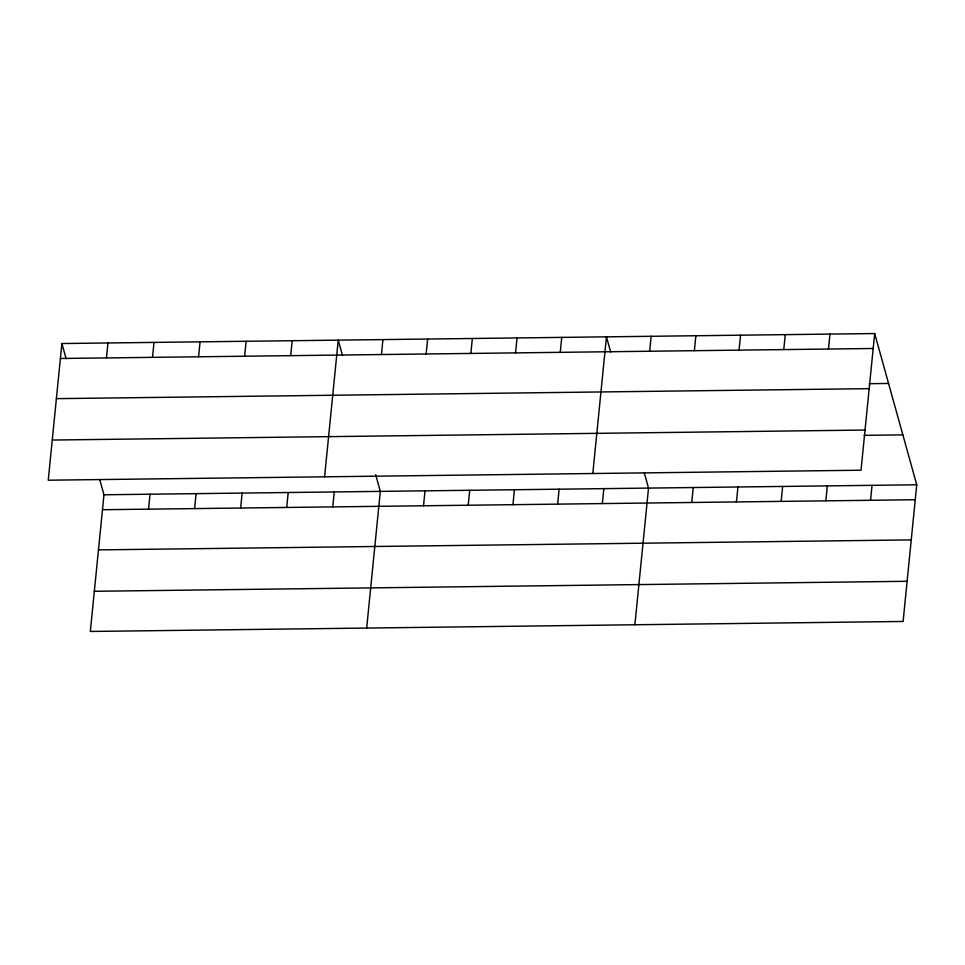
<?xml version="1.0" encoding="UTF-8"?>
<svg xmlns="http://www.w3.org/2000/svg" width="965" height="965" viewBox="0 0 965 965"><rect width="100%" height="100%" fill="white"/><g stroke="black" fill="none" stroke-linecap="round" stroke-linejoin="round"><path stroke-width="1.45" d="M61.893 343.54L48.25 480.208L861.033 470.22L874.676 333.54L61.893 343.54L66.139 358.787M106.464 357.919L107.947 342.973M99.733 479.533L103.967 494.78L90.324 631.46L903.107 621.46L916.75 484.792L874.676 333.54M152.518 357.352L154.002 342.406M148.538 509.158L150.021 494.213M198.573 356.785L200.069 341.839M194.592 508.591L196.088 493.646M244.628 356.218L246.123 341.272M240.647 508.024L242.143 493.079M290.694 355.651L292.178 340.705M286.714 507.457L288.197 492.512M324.59 476.819L338.232 340.138L342.479 355.385M332.768 506.89L334.252 491.945M381.452 354.529L382.936 339.584M366.676 628.058L380.319 491.39L375.687 474.744M426.156 353.986L427.64 339.041M423.526 505.781L425.022 490.835M470.86 353.431L472.343 338.486M468.23 505.226L469.726 490.28M515.563 352.888L517.047 337.943M512.934 504.683L514.429 489.738M560.255 352.334L561.751 337.388M557.637 504.128L559.121 489.183M592.812 473.513L606.454 336.845L610.7 352.092M602.341 503.585L603.825 488.64M649.662 351.236L651.158 336.29M634.886 624.765L648.528 488.085L644.294 472.838M694.366 350.681L695.861 335.736M691.748 502.476L693.232 487.542M739.069 350.138L740.565 335.193M736.452 501.933L737.936 486.987M783.773 349.583L785.269 334.638M781.155 501.378L782.639 486.432M828.477 349.041L829.972 334.095M825.847 500.835L827.343 485.89M870.551 500.28L872.046 485.335M60.397 358.485L873.18 348.486M869.188 383.696L888.56 383.455M56.392 398.654L869.175 388.654M52.255 440.04L865.038 430.052M864.121 435.348L902.866 434.877M103.967 494.78L916.75 484.792M102.483 509.725L915.254 499.737M98.466 549.893L911.25 539.905M94.341 591.292L907.112 581.292"/></g></svg>
